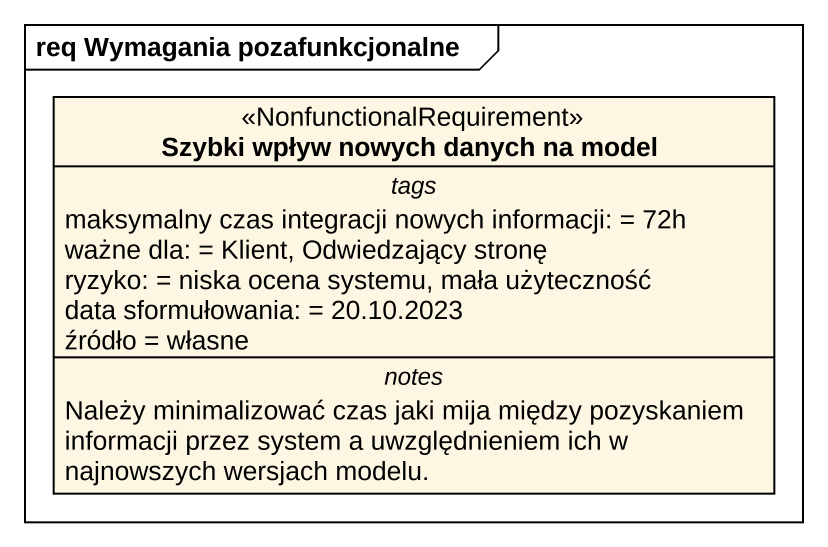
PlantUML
@startuml
mainframe req Wymagania pozafunkcjonalne
hide circle
hide empty members
class "Szybki wpływ nowych danych na model" as Szybki_wpływ_nowych_danych <<NonfunctionalRequirement>> {
  -- tags --
  maksymalny czas integracji nowych informacji: = 72h
  ważne dla: = Klient, Odwiedzający stronę
  ryzyko: = niska ocena systemu, mała użyteczność
  data sformułowania: = 20.10.2023
  źródło = własne
  -- notes --
  Należy minimalizować czas jaki mija między pozyskaniem informacji przez system a uwzględnieniem ich w najnowszych wersjach modelu.
}
@enduml
